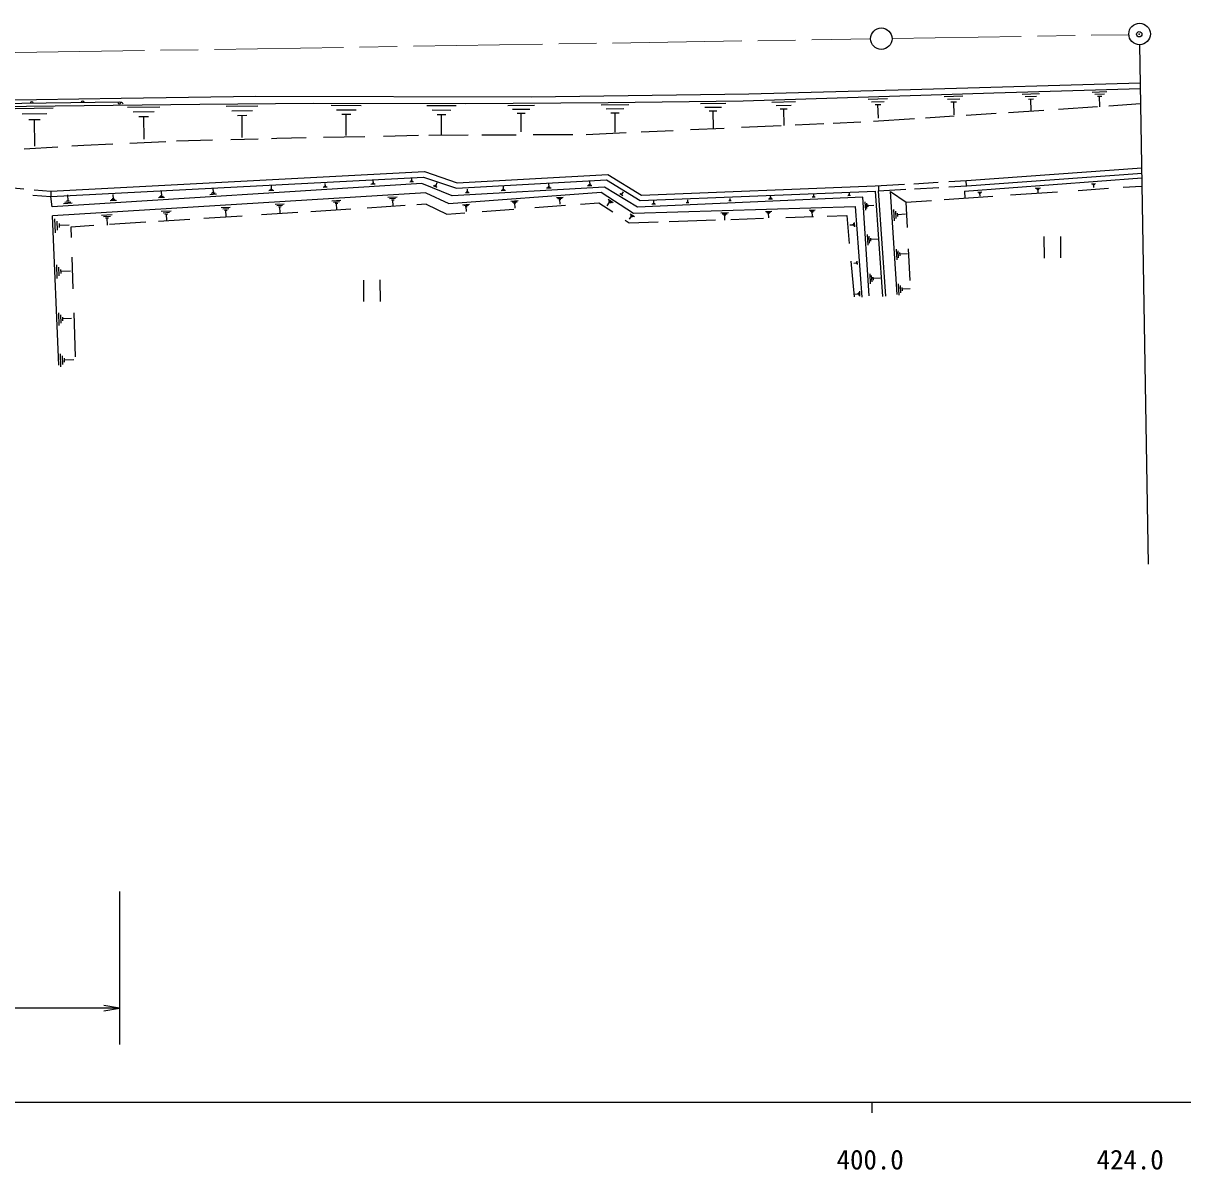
# Model space of a CAD drawing. Units: millimetres, scale not verified. Extents: x -54858845 to -54218845, y -162482687 to -162122687.
# Drawn here: x -54509689 to -54401956, y -162303972 to -162197481 of the extents above; entities that cross this region are included whole.
import ezdxf
from ezdxf.enums import TextEntityAlignment as Align

# ---------------------------------------------------------------- set-up
doc = ezdxf.new("R2010")
doc.units = ezdxf.units.MM
doc.header["$LTSCALE"] = 1000
doc.header["$PDMODE"] = 32
doc.header["$PDSIZE"] = 500
doc.linetypes.add('CHAIN', pattern=[18.5, 12, -1.5, 3.5, -1.5])
for name, color, linetype, lineweight in [('M-BGD', 7, 'Continuous', 25), ('M-BMK', 2, 'CHAIN', 13), ('M-BMK-SRVR', 3, 'Continuous', 25), ('M-STR-STR3', 7, 'Continuous', 25), ('M-TTL-BAND', 7, 'Continuous', 25)]:
    doc.layers.add(name, color=color, linetype=linetype, lineweight=lineweight)
doc.layers.add('M-OTRS', color=6, linetype='Continuous')
doc.styles.add('ＭＳ ゴシック', font='')
doc.styles.get('ＭＳ ゴシック').set_extended_font_data('MS Gothic')

# ---------------------------------------------------------------- blocks, each defined once
blk = doc.blocks.new('open_arrow')
at = {"color": 0, "linetype": 'Continuous', "lineweight": -2}
blk.add_lwpolyline([(7.5, 1.25), (0, 0), (7.5, -1.25)], dxfattribs=at)

msp = doc.modelspace()

# ---------------------------------------------------------------- linework, layer by layer
at = {"layer": 'M-BGD'}
for p, q in [((-54442282, -162204031), (-54427245, -162203631)), ((-54427245, -162203631), (-54405907, -162203014)), ((-54419498, -162203939), (-54405898, -162203539)), ((-54410391, -162203877), (-54409001, -162203833)), ((-54518505, -162204654), (-54508445, -162204558)), ((-54500755, -162204808), (-54513619, -162204996)), ((-54508445, -162204558), (-54500592, -162204432)), ((-54500592, -162204432), (-54488069, -162204261)), ((-54493279, -162204996), (-54482734, -162204896)), ((-54488069, -162204261), (-54462453, -162204325)), ((-54482734, -162204896), (-54468574, -162204939)), ((-54468574, -162204939), (-54455333, -162204843)), ((-54462453, -162204325), (-54442282, -162204031)), ((-54455333, -162204843), (-54442804, -162204694)), ((-54446772, -162204943), (-54444422, -162204911)), ((-54442804, -162204694), (-54419498, -162203939)), ((-54440153, -162204810), (-54437954, -162204739)), ((-54431195, -162204525), (-54429396, -162204468)), ((-54430873, -162204782), (-54429703, -162204740)), ((-54424117, -162204297), (-54422398, -162204241)), ((-54423805, -162204544), (-54422685, -162204504)), ((-54423503, -162204791), (-54422983, -162204776)), ((-54423201, -162205989), (-54423243, -162204779)), ((-54416889, -162204068), (-54415279, -162204023)), ((-54416597, -162204296), (-54415547, -162204266)), ((-54416305, -162204533), (-54415825, -162204518)), ((-54416034, -162205650), (-54416065, -162204521)), ((-54410139, -162204074), (-54409239, -162204046)), ((-54409897, -162204272), (-54409477, -162204268)), ((-54409658, -162205240), (-54409687, -162204270)), ((-54408821, -162205144), (-54405875, -162204948)), ((-54512709, -162205211), (-54493279, -162204996)), ((-54510421, -162205389), (-54506891, -162205345)), ((-54509796, -162205913), (-54507496, -162205881)), ((-54500001, -162205270), (-54496992, -162205241)), ((-54499467, -162205715), (-54497507, -162205696)), ((-54490832, -162205172), (-54487892, -162205144)), ((-54490308, -162205607), (-54488398, -162205589)), ((-54489794, -162206043), (-54488914, -162206034)), ((-54489334, -162208098), (-54489354, -162206038)), ((-54481072, -162205100), (-54478282, -162205113)), ((-54480578, -162205515), (-54478768, -162205528)), ((-54480094, -162205940), (-54479264, -162205942)), ((-54479686, -162207896), (-54479674, -162205936)), ((-54472182, -162205125), (-54469471, -162205139)), ((-54471708, -162205530), (-54469947, -162205544)), ((-54471234, -162205946), (-54470424, -162205948)), ((-54470836, -162207852), (-54470824, -162205942)), ((-54464671, -162205113), (-54462201, -162205090)), ((-54464238, -162205479), (-54462628, -162205464)), ((-54463804, -162205845), (-54463064, -162205838)), ((-54463418, -162207572), (-54463434, -162205842)), ((-54455992, -162205051), (-54453432, -162205026)), ((-54455538, -162205426), (-54453878, -162205411)), ((-54455094, -162205812), (-54454324, -162205805)), ((-54454697, -162207599), (-54454704, -162205809)), ((-54446359, -162205289), (-54444829, -162205265)), ((-54445946, -162205635), (-54445236, -162205628)), ((-54445570, -162207272), (-54445586, -162205632)), ((-54439750, -162205126), (-54438330, -162205083)), ((-54439357, -162205442), (-54438707, -162205426)), ((-54438982, -162206969), (-54439027, -162205429)), ((-54430550, -162205039), (-54430011, -162205023)), ((-54430239, -162206296), (-54430281, -162205026)), ((-54422094, -162206024), (-54419298, -162205838)), ((-54418164, -162205763), (-54414866, -162205544)), ((-54413504, -162205454), (-54409882, -162205214)), ((-54509171, -162206437), (-54508111, -162206417)), ((-54508617, -162208902), (-54508641, -162206422)), ((-54498933, -162206160), (-54498033, -162206151)), ((-54498463, -162208255), (-54498483, -162206155)), ((-54442970, -162207150), (-54439273, -162206983)), ((-54437977, -162206924), (-54435312, -162206803)), ((-54434445, -162206764), (-54431859, -162206646)), ((-54430688, -162206593), (-54426892, -162206342)), ((-54425871, -162206274), (-54423202, -162206097)), ((-54486625, -162208179), (-54486138, -162208166)), ((-54486138, -162208166), (-54483388, -162208109)), ((-54481793, -162208076), (-54477935, -162207995)), ((-54476208, -162207959), (-54472973, -162207891)), ((-54471993, -162207871), (-54468356, -162207857)), ((-54467088, -162207852), (-54463878, -162207839)), ((-54462312, -162207833), (-54458615, -162207818)), ((-54457396, -162207805), (-54453680, -162207636)), ((-54452273, -162207572), (-54449308, -162207438)), ((-54447688, -162207364), (-54444560, -162207223)), ((-54509607, -162209146), (-54506483, -162208962)), ((-54505184, -162208885), (-54504058, -162208819)), ((-54504058, -162208819), (-54501361, -162208693)), ((-54499797, -162208619), (-54496422, -162208461)), ((-54495461, -162208416), (-54492101, -162208326)), ((-54490399, -162208280), (-54487869, -162208213)), ((-54507115, -162213088), (-54472420, -162211262)), ((-54472420, -162211262), (-54469377, -162212306)), ((-54422050, -162212099), (-54405776, -162210902)), ((-54422018, -162212598), (-54405739, -162211400)), ((-54507124, -162213589), (-54472491, -162211767)), ((-54472645, -162212375), (-54506988, -162214536)), ((-54481657, -162212361), (-54481637, -162212621)), ((-54476987, -162212441), (-54477377, -162212471)), ((-54477057, -162212391), (-54477307, -162212401)), ((-54477137, -162212341), (-54477247, -162212341)), ((-54477207, -162212071), (-54477187, -162212341)), ((-54473437, -162212221), (-54473777, -162212241)), ((-54473497, -162212171), (-54473717, -162212181)), ((-54473557, -162212121), (-54473667, -162212131)), ((-54473627, -162211891), (-54473607, -162212121)), ((-54469827, -162213511), (-54472645, -162212375)), ((-54472491, -162211767), (-54469447, -162212810)), ((-54471267, -162212321), (-54471357, -162212561)), ((-54469447, -162212810), (-54455505, -162212031)), ((-54469377, -162212306), (-54455378, -162211523)), ((-54460877, -162212391), (-54460857, -162212671)), ((-54456997, -162212461), (-54457117, -162212471)), ((-54457077, -162212181), (-54457057, -162212461)), ((-54455505, -162212031), (-54452367, -162213949)), ((-54455378, -162211523), (-54452235, -162213443)), ((-54430541, -162212594), (-54427806, -162212434)), ((-54426957, -162212385), (-54424700, -162212253)), ((-54423686, -162212194), (-54422050, -162212099)), ((-54422251, -162213082), (-54405760, -162211849)), ((-54422126, -162212103), (-54422097, -162212602)), ((-54410428, -162212397), (-54410068, -162212367)), ((-54410358, -162212447), (-54410118, -162212427)), ((-54410288, -162212497), (-54410178, -162212487)), ((-54410218, -162212747), (-54410228, -162212487)), ((-54511308, -162212708), (-54509634, -162212860)), ((-54508784, -162213439), (-54507124, -162213589)), ((-54508673, -162212947), (-54507115, -162213088)), ((-54507115, -162213088), (-54507124, -162213589)), ((-54506988, -162214536), (-54507124, -162213589)), ((-54472267, -162213230), (-54506953, -162215377)), ((-54505587, -162213431), (-54505547, -162213991)), ((-54501357, -162213391), (-54501327, -162213791)), ((-54496657, -162213591), (-54497027, -162213611)), ((-54496767, -162213511), (-54496937, -162213521)), ((-54496877, -162213111), (-54496847, -162213511)), ((-54491737, -162213371), (-54492337, -162213411)), ((-54491847, -162213281), (-54492237, -162213311)), ((-54491957, -162213201), (-54492137, -162213221)), ((-54492077, -162212791), (-54492047, -162213211)), ((-54486397, -162213031), (-54486877, -162213061)), ((-54486487, -162212961), (-54486797, -162212981)), ((-54486577, -162212901), (-54486717, -162212911)), ((-54486667, -162212571), (-54486647, -162212901)), ((-54481447, -162212721), (-54481817, -162212751)), ((-54481517, -162212671), (-54481757, -162212691)), ((-54481587, -162212621), (-54481697, -162212631)), ((-54472267, -162213230), (-54470140, -162214231)), ((-54471237, -162212731), (-54471567, -162212591)), ((-54471267, -162212651), (-54471487, -162212561)), ((-54471307, -162212581), (-54471417, -162212541)), ((-54470140, -162214231), (-54455984, -162213170)), ((-54455688, -162212713), (-54469827, -162213511)), ((-54468247, -162213221), (-54468587, -162213241)), ((-54468307, -162213171), (-54468527, -162213181)), ((-54468377, -162213131), (-54468477, -162213131)), ((-54468437, -162212891), (-54468427, -162213131)), ((-54464887, -162213031), (-54465287, -162213051)), ((-54464957, -162212971), (-54465217, -162212981)), ((-54465027, -162212921), (-54465147, -162212921)), ((-54465107, -162212641), (-54465087, -162212921)), ((-54460647, -162212791), (-54461057, -162212811)), ((-54460717, -162212731), (-54460987, -162212741)), ((-54460797, -162212671), (-54460927, -162212681)), ((-54456847, -162212581), (-54457257, -162212601)), ((-54456917, -162212521), (-54457187, -162212531)), ((-54455984, -162213170), (-54453002, -162215129)), ((-54452631, -162214573), (-54455688, -162212713)), ((-54453987, -162213511), (-54454267, -162213341)), ((-54454007, -162213431), (-54454187, -162213321)), ((-54454037, -162213361), (-54454117, -162213311)), ((-54453957, -162213141), (-54454077, -162213331)), ((-54452367, -162213949), (-54430521, -162213093)), ((-54452235, -162213443), (-54430541, -162212594)), ((-54440277, -162213471), (-54440267, -162213711)), ((-54436217, -162213571), (-54436297, -162213571)), ((-54436267, -162213391), (-54436257, -162213571)), ((-54432837, -162213491), (-54433077, -162213501)), ((-54432877, -162213451), (-54433037, -162213461)), ((-54432927, -162213421), (-54432997, -162213421)), ((-54432967, -162213251), (-54432957, -162213421)), ((-54429832, -162222866), (-54430521, -162213093)), ((-54430224, -162213039), (-54427689, -162212903)), ((-54429532, -162222845), (-54430224, -162213039)), ((-54430216, -162212575), (-54430221, -162213093)), ((-54428502, -162222680), (-54429101, -162213123)), ((-54429101, -162213123), (-54427656, -162214095)), ((-54426892, -162212860), (-54424637, -162212739)), ((-54424137, -162213855), (-54419592, -162213545)), ((-54423685, -162212688), (-54422018, -162212598)), ((-54422251, -162213082), (-54422195, -162213723)), ((-54421008, -162213187), (-54420628, -162213157)), ((-54420938, -162213237), (-54420688, -162213217)), ((-54420868, -162213297), (-54420748, -162213287)), ((-54420788, -162213557), (-54420808, -162213287)), ((-54417954, -162213434), (-54413608, -162213138)), ((-54415668, -162212787), (-54415178, -162212757)), ((-54415578, -162212857), (-54415258, -162212827)), ((-54415488, -162212927), (-54415338, -162212907)), ((-54415388, -162213257), (-54415408, -162212917)), ((-54411677, -162213006), (-54408874, -162212815)), ((-54407510, -162212722), (-54405748, -162212602)), ((-54505127, -162214211), (-54505937, -162214261)), ((-54505277, -162214101), (-54505807, -162214131)), ((-54505427, -162213991), (-54505677, -162214001)), ((-54501027, -162213951), (-54501607, -162213991)), ((-54501137, -162213871), (-54501507, -162213891)), ((-54501247, -162213791), (-54501417, -162213801)), ((-54496547, -162213671), (-54497127, -162213711)), ((-54491307, -162214611), (-54490457, -162214561)), ((-54486277, -162214301), (-54485457, -162214251)), ((-54486127, -162214411), (-54485587, -162214381)), ((-54485977, -162214531), (-54485727, -162214511)), ((-54485817, -162215091), (-54485847, -162214521)), ((-54481027, -162213971), (-54480177, -162213921)), ((-54480867, -162214091), (-54480317, -162214051)), ((-54480707, -162214211), (-54480457, -162214191)), ((-54480547, -162214801), (-54480577, -162214201)), ((-54474187, -162214423), (-54477718, -162214649)), ((-54475807, -162213651), (-54474957, -162213601)), ((-54475647, -162213771), (-54475097, -162213731)), ((-54475487, -162213891), (-54475237, -162213871)), ((-54475327, -162214471), (-54475357, -162213881)), ((-54472260, -162214300), (-54473128, -162214356)), ((-54472260, -162214300), (-54470334, -162215206)), ((-54468868, -162214337), (-54468218, -162214287)), ((-54468748, -162214417), (-54468328, -162214387)), ((-54468628, -162214507), (-54468438, -162214497)), ((-54468498, -162214957), (-54468528, -162214497)), ((-54464398, -162213997), (-54463698, -162213947)), ((-54464268, -162214087), (-54463808, -162214057)), ((-54464138, -162214187), (-54463928, -162214177)), ((-54463998, -162214667), (-54464028, -162214177)), ((-54462142, -162214598), (-54459318, -162214388)), ((-54460158, -162213677), (-54459518, -162213627)), ((-54460038, -162213767), (-54459618, -162213727)), ((-54459918, -162213857), (-54459728, -162213837)), ((-54459788, -162214297), (-54459818, -162213847)), ((-54457906, -162214283), (-54456213, -162214157)), ((-54456213, -162214157), (-54454919, -162215014)), ((-54455428, -162214447), (-54455208, -162214117)), ((-54455358, -162213827), (-54454888, -162214127)), ((-54455318, -162213947), (-54455008, -162214147)), ((-54455278, -162214067), (-54455138, -162214167)), ((-54453002, -162215129), (-54432407, -162214520)), ((-54431687, -162213644), (-54452631, -162214573)), ((-54450947, -162214301), (-54451277, -162214311)), ((-54451007, -162214251), (-54451217, -162214251)), ((-54451067, -162214201), (-54451167, -162214201)), ((-54451127, -162213971), (-54451117, -162214201)), ((-54447837, -162214161), (-54448097, -162214171)), ((-54447877, -162214121), (-54448047, -162214131)), ((-54447927, -162214081), (-54448007, -162214091)), ((-54447977, -162213901), (-54447967, -162214081)), ((-54443907, -162213981), (-54444147, -162213991)), ((-54443947, -162213941), (-54444107, -162213951)), ((-54443997, -162213911), (-54444067, -162213921)), ((-54444037, -162213751), (-54444027, -162213911)), ((-54440087, -162213811), (-54440437, -162213831)), ((-54440147, -162213761), (-54440377, -162213771)), ((-54440217, -162213711), (-54440317, -162213721)), ((-54436127, -162213641), (-54436387, -162213651)), ((-54436167, -162213601), (-54436337, -162213611)), ((-54432407, -162214520), (-54431771, -162222940)), ((-54431085, -162222787), (-54431687, -162213644)), ((-54431407, -162214841), (-54431457, -162214061)), ((-54431297, -162214691), (-54431327, -162214191)), ((-54431197, -162214551), (-54431207, -162214321)), ((-54430657, -162214401), (-54431197, -162214431)), ((-54427656, -162214095), (-54425298, -162213934)), ((-54427532, -162216448), (-54427656, -162214095)), ((-54506385, -162229252), (-54506953, -162215377)), ((-54506688, -162216947), (-54506738, -162215637)), ((-54502407, -162215301), (-54501427, -162215241)), ((-54502227, -162215431), (-54501587, -162215391)), ((-54502047, -162215571), (-54501757, -162215551)), ((-54501857, -162216251), (-54501897, -162215561)), ((-54494198, -162215703), (-54497130, -162215890)), ((-54496857, -162214951), (-54495937, -162214901)), ((-54496687, -162215081), (-54496087, -162215041)), ((-54496517, -162215211), (-54496237, -162215191)), ((-54496337, -162215851), (-54496377, -162215201)), ((-54489356, -162215393), (-54492908, -162215620)), ((-54491147, -162214731), (-54490597, -162214691)), ((-54490997, -162214851), (-54490737, -162214831)), ((-54490827, -162215441), (-54490867, -162214841)), ((-54484172, -162215062), (-54487548, -162215278)), ((-54479242, -162214747), (-54482975, -162214985)), ((-54470334, -162215206), (-54468661, -162215082)), ((-54467044, -162214962), (-54464107, -162214744)), ((-54453358, -162215697), (-54453178, -162215417)), ((-54453298, -162215177), (-54452908, -162215437)), ((-54453268, -162215277), (-54453008, -162215447)), ((-54453238, -162215387), (-54453118, -162215457)), ((-54444868, -162215087), (-54444168, -162215067)), ((-54444738, -162215187), (-54444288, -162215177)), ((-54444618, -162215287), (-54444408, -162215287)), ((-54444498, -162215777), (-54444508, -162215287)), ((-54443960, -162215705), (-54440912, -162215599)), ((-54440738, -162214967), (-54440148, -162214947)), ((-54440628, -162215047), (-54440248, -162215037)), ((-54440528, -162215137), (-54440348, -162215127)), ((-54440428, -162215547), (-54440438, -162215127)), ((-54438832, -162215526), (-54436266, -162215437)), ((-54436668, -162214847), (-54436098, -162214827)), ((-54436568, -162214927), (-54436198, -162214917)), ((-54436468, -162215007), (-54436298, -162215007)), ((-54436368, -162215407), (-54436378, -162215007)), ((-54435010, -162215393), (-54433177, -162215329)), ((-54433177, -162215329), (-54432943, -162217947)), ((-54428727, -162215821), (-54428797, -162214771)), ((-54428577, -162215621), (-54428627, -162214941)), ((-54428437, -162215431), (-54428457, -162215121)), ((-54427707, -162215231), (-54428447, -162215271)), ((-54506498, -162216707), (-54506528, -162215857)), ((-54506318, -162216467), (-54506328, -162216077)), ((-54505408, -162216237), (-54506318, -162216267)), ((-54503125, -162216273), (-54505265, -162216410)), ((-54505265, -162216410), (-54505232, -162217375)), ((-54498307, -162215965), (-54501676, -162216181)), ((-54453767, -162215777), (-54453380, -162216033)), ((-54453380, -162216033), (-54450710, -162215940)), ((-54449667, -162215904), (-54445362, -162215754)), ((-54432898, -162216217), (-54432598, -162216197)), ((-54432608, -162216137), (-54432598, -162216257)), ((-54432548, -162216057), (-54432528, -162216327)), ((-54432498, -162215977), (-54432468, -162216397)), ((-54431197, -162218091), (-54431257, -162217111)), ((-54431057, -162217911), (-54431097, -162217271)), ((-54430927, -162217731), (-54430947, -162217441)), ((-54430247, -162217541), (-54430937, -162217581)), ((-54414805, -162219302), (-54414824, -162217302)), ((-54413324, -162217288), (-54413305, -162219288)), ((-54428507, -162219461), (-54428567, -162218461)), ((-54428367, -162219271), (-54428407, -162218621)), ((-54428227, -162219091), (-54428247, -162218791)), ((-54427537, -162218901), (-54428237, -162218941)), ((-54427274, -162221376), (-54427429, -162218426)), ((-54506518, -162221177), (-54506568, -162219937)), ((-54505168, -162219215), (-54505066, -162222164)), ((-54432797, -162219588), (-54432501, -162222897)), ((-54432528, -162219757), (-54432308, -162219737)), ((-54432308, -162219697), (-54432308, -162219787)), ((-54432268, -162219637), (-54432248, -162219837)), ((-54432228, -162219577), (-54432198, -162219887)), ((-54506338, -162220947), (-54506368, -162220147)), ((-54506158, -162220727), (-54506178, -162220357)), ((-54505298, -162220507), (-54506168, -162220537)), ((-54430957, -162221681), (-54431017, -162220761)), ((-54430827, -162221511), (-54430867, -162220911)), ((-54430707, -162221341), (-54430727, -162221071)), ((-54478029, -162223336), (-54478048, -162221336)), ((-54476548, -162221322), (-54476529, -162223322)), ((-54430077, -162221161), (-54430717, -162221201)), ((-54428307, -162222731), (-54428367, -162221681)), ((-54428157, -162222531), (-54428197, -162221851)), ((-54428007, -162222341), (-54428027, -162222031)), ((-54427287, -162222141), (-54428017, -162222181)), ((-54432458, -162222647), (-54432128, -162222617)), ((-54432138, -162222557), (-54432128, -162222687)), ((-54432068, -162222467), (-54432048, -162222767)), ((-54432008, -162222377), (-54431978, -162222847)), ((-54506338, -162225557), (-54506388, -162224377)), ((-54506168, -162225337), (-54506198, -162224577)), ((-54505998, -162225127), (-54506018, -162224777)), ((-54505188, -162224917), (-54506008, -162224947)), ((-54504989, -162224389), (-54504848, -162228456)), ((-54506178, -162229387), (-54506228, -162228177)), ((-54506008, -162229167), (-54506038, -162228377)), ((-54505838, -162228957), (-54505848, -162228587)), ((-54504998, -162228737), (-54505838, -162228767))]:
    msp.add_line(p, q, dxfattribs=at)
for centre, radius, start, end in [((-54508890, -162204927), 150, 0.84032, 180.84032), ((-54504160, -162204857), 150, 0.84032, 180.84032), ((-54500753, -162204825), 150, 180.86587, 0.86587), ((-54500746, -162205325), 500, 45.86587, 90.86587)]:
    msp.add_arc(centre, radius, start, end, dxfattribs=at)
at = {"layer": 'M-BMK'}
for p, q in [((-54528924, -162200514), (-54430990, -162198938)), ((-54428958, -162198905), (-54406971, -162198551))]:
    msp.add_line(p, q, dxfattribs=at)
at = {"layer": 'M-BMK-SRVR'}
msp.add_line((-54405965, -162199487), (-54405166, -162247718), dxfattribs=at)
for centre in [(-54429967, -162198921), (-54405973, -162198481)]:
    msp.add_circle(centre, 1000, dxfattribs=at)
at = {"layer": 'M-OTRS'}
msp.add_point((-54406003, -162198510), dxfattribs=at)
at = {"layer": 'M-STR-STR3'}
for p, q in [((-54500755, -162278119), (-54500755, -162292341)), ((-54500755, -162288952), (-54667752, -162288952))]:
    msp.add_line(p, q, dxfattribs=at)
at = {"layer": 'M-TTL-BAND'}
for p, q in [((-54858845, -162297687), (-54319845, -162297687)), ((-54430845, -162297687), (-54430845, -162298687))]:
    msp.add_line(p, q, dxfattribs=at)

# ---------------------------------------------------------------- block references
at = {"layer": 'M-STR-STR3', "xscale": 193, "yscale": 193, "rotation": 180}
msp.add_blockref('open_arrow', (-54500755, -162288952), dxfattribs=at)

# ---------------------------------------------------------------- texts
at = {"layer": 'M-TTL-BAND', "style": 'ＭＳ ゴシック'}
for s, p in [('400.0', (-54431001, -162304492)), ('424.0', (-54406845, -162304492))]:
    msp.add_text(s, height=1833, dxfattribs=at).set_placement(p, align=Align.BOTTOM_CENTER)

doc.saveas('drawing.dxf')
